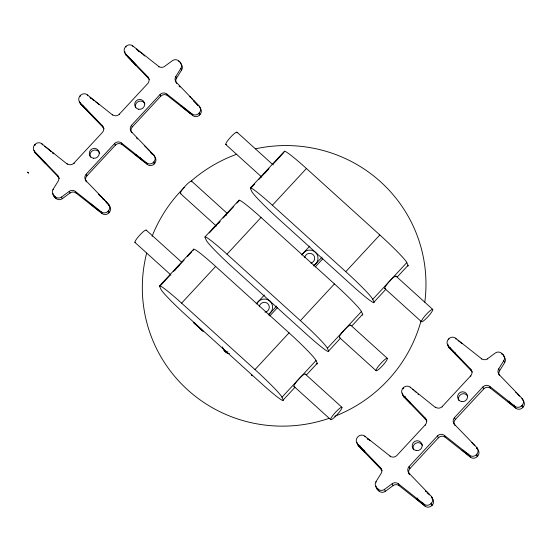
<?xml version="1.0" encoding="UTF-8"?>
<svg xmlns="http://www.w3.org/2000/svg" width="552" height="552" viewBox="0 0 552 552"><rect width="100%" height="100%" fill="white"/><g stroke="black" fill="none" stroke-linecap="round" stroke-linejoin="round"><path stroke-width="0.83" d="M109.02 205.275L109.206 205.689A5.016 4.94 -24.5 0 1 109.234 212.451L108.799 212.92A5.016 4.94 -24.5 0 1 101.975 213.486L76.135 193.083A5.016 4.94 -24.5 0 0 70.028 193.007L62.3 198.692A5.016 4.94 -24.5 0 1 55.938 198.403L54.655 197.243L53.903 195.594A5.016 4.94 -24.5 0 1 53.061 189.357L58.312 180.918A5.016 4.94 -24.5 0 0 57.767 175.536L34.686 151.593A5.016 4.94 -24.5 0 1 34.652 144.831L35.093 144.355A5.016 4.94 -24.5 0 1 41.917 143.796L67.344 164.213M149.268 79.467A5.016 4.94 -24.5 0 0 148.488 78.398L126.229 55.331L125.476 53.682A5.016 4.94 -24.5 0 1 125.449 46.92L125.884 46.444A5.016 4.94 -24.5 0 1 132.708 45.885L158.852 66.516A5.016 4.94 -24.5 0 0 164.33 66.585L172.383 60.679A5.016 4.94 -24.5 0 1 178.744 60.968L180.028 62.128A5.016 4.94 -24.5 0 1 180.87 68.365L175.619 76.804A5.016 4.94 -24.5 0 0 176.164 82.186L199.244 106.129L199.996 107.778A5.016 4.94 -24.5 0 1 200.024 114.54L199.589 115.016A5.016 4.94 -24.5 0 1 192.765 115.575L167.566 95.675L166.814 94.026A5.016 4.94 -24.5 0 0 159.997 94.592L131.562 125.249A5.016 4.94 -24.5 0 0 131.59 132.018L131.921 132.735M176.467 83.193A5.016 4.94 -24.5 0 1 176.564 78.115L181.622 70.014A5.016 4.94 -24.5 0 0 180.78 63.777M477.639 449.362A5.016 4.94 -24.5 0 1 477.666 456.124L477.232 456.601A5.016 4.94 -24.5 0 1 470.407 457.159L469.531 455.234L444.332 435.335A5.016 4.94 -24.5 0 0 437.515 435.901L409.08 466.564A5.016 4.94 -24.5 0 0 409.108 473.326L431.367 496.393L432.244 498.318A5.016 4.94 -24.5 0 1 432.271 505.08L431.837 505.556A5.016 4.94 -24.5 0 1 425.012 506.115L399.172 485.712A5.016 4.94 -24.5 0 0 393.065 485.636L385.337 491.321A5.016 4.94 -24.5 0 1 378.976 491.032L377.692 489.872L376.816 487.947A5.016 4.94 -24.5 0 1 375.974 481.71L381.032 473.609A5.016 4.94 -24.5 0 0 380.425 467.599L357.599 443.953A5.016 4.94 -24.5 0 1 357.565 437.184L358.006 436.715A5.016 4.94 -24.5 0 1 364.831 436.149L390.022 456.049L390.354 456.773M499.712 375.671L499.332 374.829A5.016 4.94 -24.5 0 1 498.725 368.826L503.783 360.718A5.016 4.94 -24.5 0 0 502.941 354.481L501.651 353.321A5.016 4.94 -24.5 0 0 495.296 353.032L487.568 358.724A5.016 4.94 -24.5 0 1 481.454 358.648L455.621 338.238A5.016 4.94 -24.5 0 0 448.797 338.804L448.362 339.273A5.016 4.94 -24.5 0 0 448.39 346.042L449.266 347.967L471.525 371.027A5.016 4.94 -24.5 0 1 472.305 372.096M499.153 375.084A5.016 4.94 -24.5 0 1 499.601 370.744L504.659 362.643A5.016 4.94 -24.5 0 0 503.817 356.406L503.707 356.164M193.648 249.138L159.604 285.86M239.044 200.183L204.999 236.905M284.439 151.227L250.394 187.949M104.073 128.837A5.016 4.94 -24.5 0 0 103.093 127.353L80.834 104.287L80.081 102.637A5.016 4.94 -24.5 0 1 80.054 95.875L80.489 95.399A5.016 4.94 -24.5 0 1 87.313 94.84L112.649 115.051M67.109 163.696A5.016 4.94 -24.5 0 0 73.933 163.13L102.368 132.473A5.016 4.94 -24.5 0 0 102.341 125.704L80.081 102.637M112.504 114.74A5.016 4.94 -24.5 0 0 119.329 114.174L147.763 83.518A5.016 4.94 -24.5 0 0 147.736 76.749L125.476 53.682M86.616 181.898L86.195 180.973A5.016 4.94 -24.5 0 1 86.167 174.204L114.602 143.548A5.016 4.94 -24.5 0 1 121.419 142.982L146.618 162.881L147.37 164.53A5.016 4.94 -24.5 0 0 154.194 163.972L154.629 163.495A5.016 4.94 -24.5 0 0 154.601 156.733L154.27 156.009M85.967 181.139A5.016 4.94 -24.5 0 1 86.919 175.853L115.347 145.197A5.016 4.94 -24.5 0 1 122.171 144.631L147.37 164.53M131.362 132.183A5.016 4.94 -24.5 0 1 132.314 126.898L160.749 96.241A5.016 4.94 -24.5 0 1 167.566 95.675M53.903 195.594L55.186 196.753A5.016 4.94 -24.5 0 0 61.548 197.043L69.593 191.137A5.016 4.94 -24.5 0 1 75.072 191.206L101.223 211.837A5.016 4.94 -24.5 0 0 108.047 211.271L108.482 210.802A5.016 4.94 -24.5 0 0 108.454 204.04L86.195 180.973M146.618 162.881A5.016 4.94 -24.5 0 0 153.442 162.322L153.877 161.846A5.016 4.94 -24.5 0 0 153.849 155.084L131.59 132.018M166.814 94.026L192.013 113.926A5.016 4.94 -24.5 0 0 198.837 113.367L199.272 112.891A5.016 4.94 -24.5 0 0 199.244 106.129M294.92 387.352L283.217 399.979A33.465 2.36 42.8 0 1 261.262 383.323L187.873 316.882A33.465 2.36 42.8 0 1 160.901 289.234L159.652 286.488L170.285 275.013M173.48 271.57L176.674 268.127M177.737 266.982L184.12 260.095M187.314 256.652L191.565 252.064M192.634 250.918L193.697 249.773A33.465 2.36 42.8 0 1 215.653 266.423L289.041 332.863A33.465 2.36 42.8 0 1 316.013 360.511L317.262 363.257L306.622 374.732M209.298 232.944L219.937 221.469M223.132 218.026L233.772 206.552M236.96 203.108L239.092 200.818A33.465 2.36 42.8 0 1 261.048 217.467L334.436 283.914A33.465 2.36 42.8 0 1 361.408 311.556L362.657 314.302A33.465 2.36 42.8 0 1 362.402 314.964M385.71 289.448L374.008 302.068A33.465 2.36 42.8 0 1 352.052 285.418L278.663 218.971A33.465 2.36 42.8 0 1 251.691 191.323L250.442 188.577L254.693 183.988M258.95 179.4L268.527 169.071M272.785 164.482L283.424 153.007M159.652 286.488A33.465 2.36 42.8 0 1 181.608 303.138L215.653 266.423M340.315 338.397L328.612 351.024A33.465 2.36 42.8 0 1 306.657 334.367L233.268 267.927A33.465 2.36 42.8 0 1 206.296 240.279L205.047 237.532A33.465 2.36 42.8 0 1 227.003 254.182L261.048 217.467M250.442 188.577A33.465 2.36 42.8 0 1 272.398 205.227L306.443 168.512L379.831 234.959A33.465 2.36 42.8 0 1 406.803 262.6L408.052 265.353A33.465 2.36 42.8 0 1 407.797 266.009M256.142 303.917L264.387 295.023M301.537 254.969L309.782 246.068M268.369 314.992L276.621 306.098M313.764 266.036L322.016 257.142M269.818 315.889L277.373 307.747M315.213 266.933L322.768 258.791M283.217 399.979L281.962 397.226A33.465 2.36 42.8 0 0 254.996 369.585L289.041 332.863M328.612 351.024L327.357 348.271A33.465 2.36 42.8 0 0 300.392 320.629L334.436 283.914M374.008 302.068L372.752 299.315A33.465 2.36 42.8 0 0 345.787 271.674L379.831 234.959M281.962 397.226L316.013 360.511M327.357 348.271L361.408 311.556M372.752 299.315L406.803 262.6M352.017 325.777L362.657 314.302M397.412 276.821L408.052 265.353M426.91 421.052A5.016 4.94 -24.5 0 0 426.13 419.982L403.871 396.916L402.994 394.997A5.016 4.94 -24.5 0 1 402.967 388.228L403.402 387.759A5.016 4.94 -24.5 0 1 410.226 387.193L435.694 407.693M390.022 456.049A5.016 4.94 -24.5 0 0 396.847 455.49L425.281 424.826A5.016 4.94 -24.5 0 0 425.254 418.057L402.994 394.997M435.418 407.093A5.016 4.94 -24.5 0 0 442.242 406.534L470.677 375.871A5.016 4.94 -24.5 0 0 470.649 369.109L448.39 346.042M454.945 425.33L454.503 424.371A5.016 4.94 -24.5 0 1 454.475 417.609L482.91 386.945A5.016 4.94 -24.5 0 1 489.727 386.379L514.926 406.279L515.803 408.204A5.016 4.94 -24.5 0 0 522.627 407.645L523.061 407.169A5.016 4.94 -24.5 0 0 523.034 400.407M409.439 474.575A5.016 4.94 -24.5 0 1 409.957 468.482L438.392 437.826A5.016 4.94 -24.5 0 1 445.209 437.26L470.407 457.159M454.399 424.812A5.016 4.94 -24.5 0 1 455.352 419.527L483.787 388.87A5.016 4.94 -24.5 0 1 490.604 388.304L515.803 408.204M422.949 503.783L424.502 505.363L416.712 499.208L417.878 497.945M376.816 487.947L378.099 489.113A5.016 4.94 -24.5 0 0 384.461 489.396L392.189 483.711A5.016 4.94 -24.5 0 1 398.296 483.787L424.136 504.19A5.016 4.94 -24.5 0 0 430.96 503.631L431.395 503.155A5.016 4.94 -24.5 0 0 431.367 496.393M469.531 455.234A5.016 4.94 -24.5 0 0 476.355 454.675L476.79 454.199A5.016 4.94 -24.5 0 0 476.762 447.437L454.503 424.371M514.926 406.279A5.016 4.94 -24.5 0 0 521.75 405.72L522.185 405.244A5.016 4.94 -24.5 0 0 522.157 398.482L499.332 374.829M90.224 97.559L91.39 98.415M44.436 146.335L45.512 146.984M508.551 401.773L507.502 401.297L515.292 407.452L513.746 405.879M463.156 450.729L462.107 450.253L469.897 456.407L468.351 454.834M416.712 499.208L417.76 499.684M194.483 323.52L195.456 324.072M189.64 96.607L190.033 96.89M450.142 348.291L449.245 347.65L456.124 354.784L454.731 353.045M144.355 145.645L146.846 148.108M404.747 397.247L403.85 396.605L410.729 403.74L409.336 402.001M98.511 194.276L98.96 194.601M99.07 194.677L101.016 196.622M425.33 490.714L425.723 490.997M359.352 446.202L358.455 445.561L365.334 452.695L363.94 450.956M136.303 49.073L137.275 49.846M137.765 50.232L140.201 52.15M141.174 52.923L142.147 53.689M142.63 54.075L143.706 54.945M138.014 50.777L139.311 51.805M458.077 340.536L459.298 341.495M460.023 342.074L460.513 342.454M460.754 342.647L461.976 343.613M509.075 402.008L512.967 405.085M91.88 98.801L94.316 100.726M95.289 101.492L96.262 102.265M96.752 102.644L97.725 103.417M90.017 97.683L91.321 98.711M93.267 100.25L93.916 100.761M412.682 389.491L413.413 390.064M414.876 391.216L416.091 392.182M417.926 394.162L418.416 394.542M463.68 450.963L467.572 454.041M45.995 147.37L48.431 149.295M49.404 150.061L51.357 151.6M52.33 152.373L53.206 153.152M50.467 151.255L51.122 151.765M52.419 152.794L53.716 153.815M367.287 438.44L368.26 439.213M368.991 439.792L370.213 440.751M367.177 438.881L367.666 439.268M418.285 499.919L422.176 502.996M237.07 132.252L273.13 164.903M396.081 276.214L432.775 309.437A8.363 1.387 -47.8 0 1 424.805 319.808A8.363 1.387 -47.8 0 1 423.722 317.428A8.363 1.387 -47.8 0 1 432.775 309.437M193.207 100.298L193.814 100.85M225.72 144.493L261.779 177.137M384.73 288.454L421.424 321.678M272.398 205.227L345.787 271.674M191.675 181.208L227.1 213.286M350.686 325.169L387.38 358.393A8.363 1.387 -47.8 0 1 379.41 368.764A8.363 1.387 -47.8 0 1 378.327 366.383A8.363 1.387 -47.8 0 1 387.38 358.393M180.325 193.448L216.384 226.092M339.335 337.41L376.029 370.633M227.003 254.182L300.392 320.629M146.28 230.163L181.705 262.241M305.29 374.125L341.985 407.348A8.363 1.387 -47.8 0 1 334.015 417.719A8.363 1.387 -47.8 0 1 332.932 415.339A8.363 1.387 -47.8 0 1 341.985 407.348M48.597 149.482L49.204 150.034M102.644 198.72L103.258 199.272M134.929 242.404L170.989 275.048M293.94 386.365L330.634 419.582M181.608 303.138L254.996 369.585M223.118 348.215A5.016 4.94 -24.5 0 0 224.671 351.169L225.961 352.335A5.016 4.94 -24.5 0 0 229.522 353.611M143.803 55.041L144.189 55.435M144.382 55.635L144.769 56.028M98.215 103.804L98.987 104.59M53.302 153.249L53.785 153.739M517.017 393.445L517.879 394.335M518.093 394.556L518.956 395.453M519.17 395.674L519.598 396.122M515.671 392.486L516.099 392.927M450.591 348.609L454.034 352.176M190.088 96.924L190.951 97.821M191.378 98.263L192.669 99.601M193.531 100.492L197.844 105.149M193.78 101.044L198.368 105.798M179.076 86.091L180.021 87.078M471.622 442.4L473.775 444.629M473.989 444.85L474.851 445.74M476.728 448.127L477.163 448.576M405.196 397.564L408.632 401.131M147.701 149.005L148.992 150.344M149.854 151.234L152.973 154.753L151.255 152.973M136.516 137.993L137.441 138.952M150.889 152.883L151.821 153.849M426.227 491.356L427.945 493.136M428.159 493.357L429.021 494.254M429.235 494.475L429.67 494.923M425.744 491.287L426.172 491.735M427.89 493.516L428.324 493.964M431.333 497.083L431.767 497.531L431.416 497.097M431.319 497.352L432.244 498.318M359.8 446.52L363.237 450.087M357.599 443.953L358.476 445.871L381.301 469.524A5.016 4.94 -24.5 0 1 382.191 470.815M101.451 197.064L103.169 198.851M103.597 199.293L104.894 200.631M105.749 201.528L107.316 203.384M98.401 194.2L100.119 195.981M105.86 201.928L107.005 203.115M107.812 204.247L108.744 205.206M34.1 150.372A5.016 4.94 -24.5 0 0 35.431 153.242L58.264 176.895A5.016 4.94 -24.5 0 1 59.319 178.565M200.355 328.502L201.825 330.165M521.944 398.854L522.378 399.4M476.638 447.92L477.073 448.466M197.933 105.26L198.285 105.694M502.941 354.481L503.541 355.805M501.651 353.321L502.258 354.646M522.157 398.482L522.813 399.924M503.783 360.718L504.659 362.643M522.185 405.244L523.061 407.169M521.75 405.72L522.627 407.645M498.725 368.826L499.601 370.744M487.568 358.724L487.733 359.083M481.454 358.648L481.675 359.124M489.727 386.379L490.604 388.304M482.91 386.945L483.787 388.87M470.649 369.109L471.525 371.027M455.621 338.238L456.055 339.204M470.677 375.871L470.842 376.229M448.797 338.804L448.962 339.163M448.362 339.273L448.521 339.639M476.762 447.437L477.473 448.997M476.79 454.199L477.666 456.124M476.355 454.675L477.232 456.601M454.475 417.609L455.352 419.527M442.242 406.534L442.407 406.893M444.332 435.335L445.209 437.26M437.515 435.901L438.392 437.826M425.254 418.057L426.13 419.982M410.226 387.193L410.502 387.794M425.281 424.826L425.502 425.309M403.402 387.759L403.678 388.36M402.967 388.228L403.236 388.829M284.563 152.035L284.487 151.862A33.465 2.36 42.8 0 1 306.443 168.512M431.395 503.155L432.271 505.08M430.96 503.631L431.837 505.556M409.08 466.564L409.957 468.482M424.136 504.19L425.012 506.115M409.108 473.326L409.598 474.409M398.296 483.787L399.172 485.712M392.189 483.711L393.065 485.636M380.425 467.599L381.301 469.524M364.831 436.149L365.155 436.873M384.461 489.396L385.337 491.321M375.974 481.71L376.188 482.193M378.099 489.113L378.976 491.032M180.028 62.128L180.497 63.163M178.744 60.968L179.02 61.582M180.87 68.365L181.622 70.014M199.272 112.891L200.024 114.54M198.837 113.367L199.589 115.016M175.812 76.466L176.564 78.115M192.013 113.926L192.765 115.575M176.419 82.476L176.702 83.09M158.686 66.599L158.921 67.116M159.997 94.592L160.749 96.241M147.736 76.749L148.488 78.398M132.708 45.885L133.039 46.609M125.884 46.444L126.118 46.961M153.849 155.084L154.229 155.905M153.877 161.846L154.629 163.495M153.442 162.322L154.194 163.972M131.562 125.249L132.314 126.898M119.329 114.174L119.515 114.588M225.961 352.335L225.209 350.686A5.016 4.94 -24.5 0 0 227.941 351.928M224.671 351.169L223.926 349.519A5.016 4.94 -24.5 0 1 222.428 346.939M121.419 142.982L122.171 144.631M198.23 326.605L198.465 327.115M114.602 143.548L115.347 145.197M197.616 326.053L197.851 326.563M102.341 125.704L103.093 127.353M87.313 94.84L87.733 95.765M80.489 95.399L80.675 95.813M80.054 95.875L80.24 96.29M108.454 204.04L108.923 205.068M108.482 210.802L109.234 212.451M108.047 211.271L108.799 212.92M86.167 174.204L86.919 175.853M101.223 211.837L101.975 213.486M73.933 163.13L74.168 163.647M75.382 191.434L76.135 193.083M69.276 191.358L70.028 193.007M57.511 175.246L58.264 176.895M41.917 143.796L42.152 144.307M42.242 144.514L42.435 144.928M61.548 197.043L62.3 198.692M35.093 144.355L35.328 144.872M34.652 144.831L34.935 145.452M53.061 189.357L53.247 189.771M34.686 151.593L35.431 153.242M55.186 196.753L55.938 198.403M174.625 270.48A8.363 1.387 -47.8 0 1 179.352 265.471M294.568 386.441A8.363 1.387 -47.8 0 1 298.439 379.466A8.363 1.387 -47.8 0 1 305.304 374.477M317.262 363.257A33.465 2.36 42.8 0 1 316.468 363.727M135.557 242.48A8.363 1.387 -47.8 0 1 139.428 235.504A8.363 1.387 -47.8 0 1 146.301 230.515M339.963 337.486A8.363 1.387 -47.8 0 1 343.834 330.517A8.363 1.387 -47.8 0 1 350.706 325.521M256.818 303.676A8.363 8.232 -24.5 0 1 269.962 301.15A8.363 8.232 -24.5 0 1 268.555 314.302M180.952 193.524A8.363 1.387 -47.8 0 1 185.092 186.252A8.363 1.387 -47.8 0 1 191.627 181.822M218.633 223.339A8.363 1.387 -47.8 0 1 220.02 221.524M225.782 215.625A8.363 1.387 -47.8 0 1 226.265 215.252M264.925 173.183A8.363 1.387 -47.8 0 1 269.052 168.588M385.655 288.399A8.363 1.387 -47.8 0 1 389.222 281.575A8.363 1.387 -47.8 0 1 396.032 276.828M302.213 254.72A8.363 8.232 -24.5 0 1 315.572 252.395A8.363 8.232 -24.5 0 1 313.426 265.636M226.644 144.438A8.363 1.387 -47.8 0 1 230.212 137.607A8.363 1.387 -47.8 0 1 237.022 132.866M255.41 148.833A142.223 139.891 -24.5 0 1 424.792 302.179M420.983 321.036A142.223 139.891 -24.5 0 1 334.726 416.284M329.164 418.319A142.223 139.891 -24.5 0 1 187.68 389.878A142.223 139.891 -24.5 0 1 146.666 253.092M152.076 236.346A142.223 139.891 -24.5 0 1 184.285 187.473M191.082 181.139A142.223 139.891 -24.5 0 1 236.732 154.222M304.745 257.542A5.016 4.94 -24.5 0 1 309.838 253.361A5.016 4.94 -24.5 0 1 314.661 257.729A5.016 4.94 -24.5 0 1 310.886 263.104M259.309 306.808A5.016 4.94 -24.5 0 1 264.401 302.317A5.016 4.94 -24.5 0 1 269.279 306.912A5.016 4.94 -24.5 0 1 264.988 312.163M377.692 489.872A5.016 4.94 -24.5 0 1 376.098 486.036M358.476 445.871A5.016 4.94 -24.5 0 1 357.109 442.511M403.871 396.916A5.016 4.94 -24.5 0 1 402.525 393.072M449.266 347.967A5.016 4.94 -24.5 0 1 447.92 344.117M413.538 449.811A5.016 4.94 -24.5 0 1 415.897 443.18A5.016 4.94 -24.5 0 1 422.57 445.429M458.74 400.4A5.016 4.94 -24.5 0 1 467.737 396.046M364.548 450.177A1.746 1.028 -50.1 0 1 363.823 450.356M409.853 401.263A1.746 1.028 -50.1 0 1 409.218 401.401M455.131 352.362A1.746 1.028 -50.1 0 1 454.613 352.445M509.061 401.414A1.739 0.504 -45.9 0 1 509.213 401.138M463.666 450.37A1.746 0.511 -45.9 0 1 463.777 450.163M359.814 445.933A1.835 0.538 -45.9 0 1 359.911 445.74M405.209 396.978A1.842 0.538 -45.9 0 1 405.409 396.605M450.604 348.022A1.835 0.538 -45.9 0 1 450.708 347.815M514.195 405.182A1.835 1.083 -50.1 0 1 513.491 405.32M468.924 454.061A1.842 1.083 -50.1 0 1 468.103 454.255M423.225 503.162A1.835 1.083 -50.1 0 1 422.701 503.231M54.655 197.243A5.016 4.94 -24.5 0 1 53.061 193.4M80.834 104.287A5.016 4.94 -24.5 0 1 79.495 101.416M126.229 55.331A5.016 4.94 -24.5 0 1 124.883 51.488M90.5 157.175A5.016 4.94 -24.5 0 1 93.088 150.441A5.016 4.94 -24.5 0 1 99.726 153.249M135.702 107.771A5.016 4.94 -24.5 0 1 138.483 101.485A5.016 4.94 -24.5 0 1 144.928 103.838M181.615 106.067L180.566 105.591L190.957 113.795L181.615 106.067M136.22 155.022L135.171 154.546L145.562 162.75L136.22 155.022M90.825 203.978L89.776 203.502L100.167 211.706L90.825 203.978M194.235 322.968L193.262 322.409L203.046 331.269L194.235 322.968M128.25 56.849L127.353 56.207L136.53 65.722L128.25 56.849M82.855 105.805L81.958 105.163L91.135 114.678L82.855 105.805M37.46 154.76L36.563 154.118L45.74 163.633L37.46 154.76M132.052 60.692L131.445 60.14L132.287 61.203L132.052 60.692M185.872 109.42L185.258 108.868L186.107 109.931L185.872 109.42M86.657 109.648L86.05 109.096L86.892 110.158L86.657 109.648M140.477 158.376L139.863 157.824L140.712 158.886L140.477 158.376M41.262 158.603L40.648 158.051L41.497 159.114L41.262 158.603M95.082 207.331L94.468 206.779L95.317 207.842L95.082 207.331M28.214 172.679L27.6 172.127L28.442 173.19L28.214 172.679M252.05 375.332L251.436 374.78L252.278 375.843L252.05 375.332M416.291 450.577A5.016 4.94 -24.5 0 0 421.887 443.96A5.016 4.94 -24.5 0 0 413.358 442.545A5.016 4.94 -24.5 0 0 416.291 450.577M461.686 401.621A5.016 4.94 -24.5 0 0 467.282 395.004A5.016 4.94 -24.5 0 0 458.753 393.59A5.016 4.94 -24.5 0 0 461.686 401.621M93.378 158.224A5.016 4.94 -24.5 0 0 98.974 151.6A5.016 4.94 -24.5 0 0 90.445 150.192A5.016 4.94 -24.5 0 0 93.378 158.224M138.773 109.268A5.016 4.94 -24.5 0 0 144.369 102.644A5.016 4.94 -24.5 0 0 135.84 101.237A5.016 4.94 -24.5 0 0 138.773 109.268"/></g></svg>
